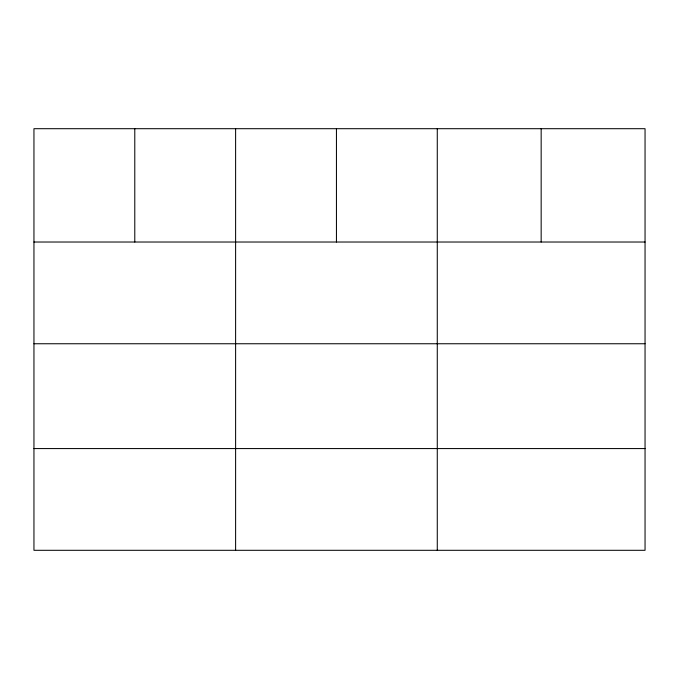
<?xml version="1.0" encoding="UTF-8"?>
<svg xmlns="http://www.w3.org/2000/svg" width="679" height="679" viewBox="0 0 679 679"><rect width="100%" height="100%" fill="white"/><g stroke="black" fill="none" stroke-linecap="round" stroke-linejoin="round"><path stroke-width="1.02" d="M645.05 343.752L645.05 128.696L33.95 128.696L33.95 550.304L645.05 550.304L645.05 343.752L33.95 343.752M33.95 242.021L645.05 242.021M33.95 448.573L645.05 448.573M541.163 128.696L541.163 242.021M437.276 128.696L437.276 550.304M336.445 128.696L336.445 242.021M235.613 128.696L235.613 550.304M134.782 128.696L134.782 242.021"/></g></svg>
